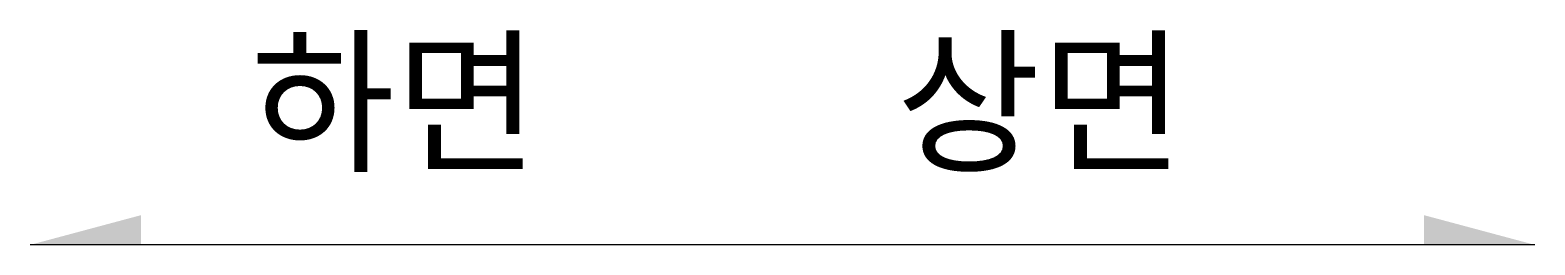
# Model space of a CAD drawing. Extents: x -19.6 to 19.6, y 0 to 5.6.
import ezdxf

# ---------------------------------------------------------------- set-up
doc = ezdxf.new("R2010")
doc.units = 0
doc.layers.get('0').update_dxf_attribs({"linetype": 'CONTINUOUS'})
doc.styles.add('굴림체', font='taegulim.TTF')

# ---------------------------------------------------------------- blocks, each defined once
blk = doc.blocks.new('arw1')
at = {"color": 1}
blk.add_solid([(0, 0), (2.898, 0.776), (2.898, 0)], dxfattribs=at)

msp = doc.modelspace()

# ---------------------------------------------------------------- linework, layer by layer
at = {"color": 1}
msp.add_line((19.632, 0), (-19.632, 0), dxfattribs=at)

# ---------------------------------------------------------------- block references
at = {"color": 1, "xscale": -1, "yscale": -1, "rotation": 180}
msp.add_blockref('arw1', (-19.632, 0), dxfattribs=at)
at = {"yscale": -1, "rotation": 180}
msp.add_blockref('arw1', (19.632, 0), dxfattribs=at)

# ---------------------------------------------------------------- texts
at = {"style": '굴림체'}
for tag, p, s in [('하면', (-13.882, 2.216), '하 면'), ('상면', (2.97, 2.216), '상 면')]:
    msp.add_attdef(tag, p, s, height=3, dxfattribs=at)

doc.saveas('drawing.dxf')
